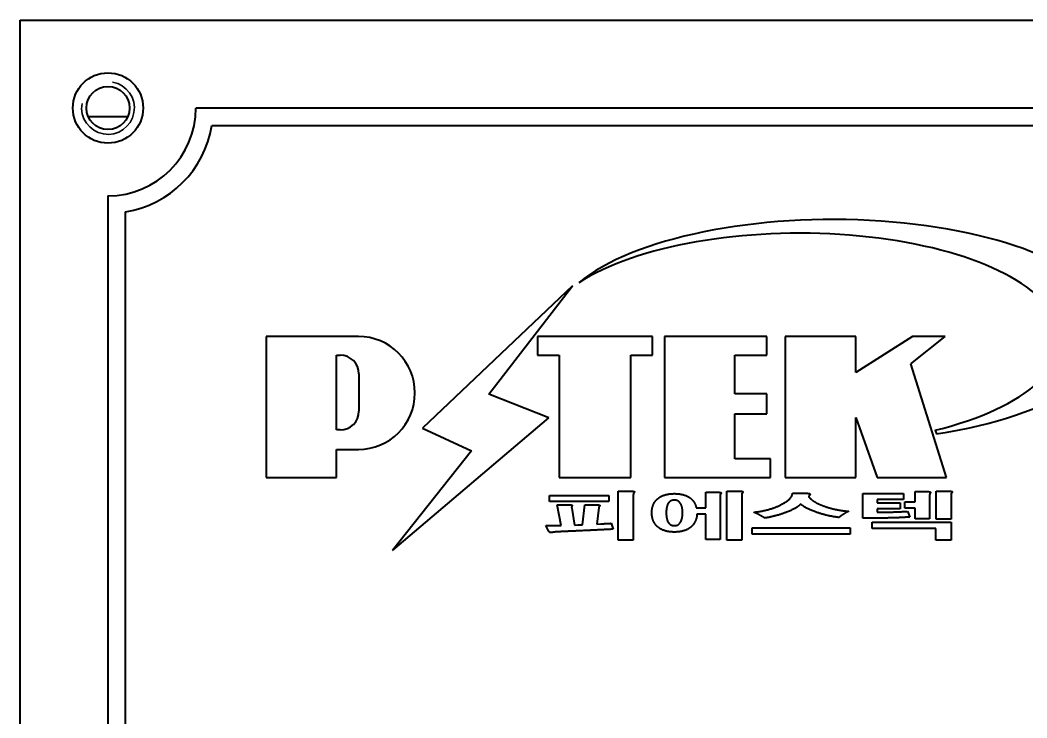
# Model space of a CAD drawing. Header units: millimetres. Extents: x 0 to 5945, y 0 to 4205.
# Drawn here: x 4701.9 to 4759.2, y 1744 to 1783.7 of the extents above; entities that cross this region are included whole.
import ezdxf

# ---------------------------------------------------------------- set-up
doc = ezdxf.new("R2010")
doc.units = ezdxf.units.MM
doc.header["$LTSCALE"] = 5
doc.layers.add('가시적인 것(ISO)', color=3, linetype='Continuous', lineweight=40)
doc.layers.add('가시적인 좁은 것(ISO)', color=3, linetype='Continuous', lineweight=35)

msp = doc.modelspace()

# ---------------------------------------------------------------- linework, layer by layer
at = {"layer": '가시적인 것(ISO)'}
for p, q in [((4701.874, 1783.721), (4861.874, 1783.721)), ((4701.874, 1663.721), (4701.874, 1783.721)), ((4851.874, 1778.721), (4711.874, 1778.721)), ((4707.997, 1778.221), (4705.751, 1778.221)), ((4712.79, 1777.721), (4850.958, 1777.721)), ((4706.874, 1773.721), (4706.874, 1673.721)), ((4707.874, 1674.637), (4707.874, 1772.805)), ((4733.31, 1768.601), (4724.773, 1760.5)), ((4728.541, 1762.443), (4733.31, 1768.601)), ((4715.874, 1765.721), (4715.874, 1757.699)), ((4721.126, 1765.721), (4715.874, 1765.721)), ((4731.313, 1765.721), (4731.313, 1764.658)), ((4737.866, 1765.721), (4731.313, 1765.721)), ((4737.866, 1764.658), (4737.866, 1765.721)), ((4738.543, 1765.721), (4738.543, 1757.699)), ((4744.371, 1765.721), (4738.543, 1765.721)), ((4744.371, 1764.658), (4744.371, 1765.721)), ((4745.401, 1765.721), (4745.401, 1757.699)), ((4749.436, 1765.721), (4745.401, 1765.721)), ((4749.436, 1763.663), (4749.436, 1765.721)), ((4752.66, 1765.721), (4749.436, 1763.663)), ((4752.569, 1764.167), (4754.506, 1765.721)), ((4754.506, 1765.721), (4752.66, 1765.721)), ((4719.885, 1760.405), (4719.885, 1764.658)), ((4719.885, 1764.658), (4720.088, 1764.658)), ((4731.313, 1764.658), (4732.55, 1764.658)), ((4732.55, 1764.658), (4732.55, 1757.699)), ((4736.629, 1764.658), (4737.866, 1764.658)), ((4736.629, 1757.699), (4736.629, 1764.658)), ((4742.553, 1764.658), (4744.371, 1764.658)), ((4742.553, 1762.452), (4742.553, 1764.658)), ((4754.584, 1757.699), (4752.569, 1764.167)), ((4721.151, 1763.595), (4721.151, 1761.468)), ((4731.952, 1761.088), (4728.541, 1762.443)), ((4744.371, 1762.452), (4742.553, 1762.452)), ((4744.371, 1761.323), (4744.371, 1762.452)), ((4742.553, 1761.323), (4744.371, 1761.323)), ((4742.553, 1758.762), (4742.553, 1761.323)), ((4723.067, 1753.546), (4731.952, 1761.088)), ((4749.436, 1761.108), (4750.642, 1757.699)), ((4749.436, 1757.699), (4749.436, 1761.108)), ((4720.088, 1760.405), (4719.885, 1760.405)), ((4724.773, 1760.5), (4727.554, 1759.211)), ((4753.947, 1760.389), (4754.014, 1760.175)), ((4719.885, 1757.699), (4719.885, 1759.294)), ((4719.885, 1759.294), (4721.126, 1759.294)), ((4727.554, 1759.211), (4723.067, 1753.546)), ((4744.583, 1758.762), (4742.553, 1758.762)), ((4744.583, 1757.699), (4744.583, 1758.762)), ((4715.874, 1757.699), (4719.885, 1757.699)), ((4732.55, 1757.699), (4736.629, 1757.699)), ((4738.543, 1757.699), (4744.583, 1757.699)), ((4745.401, 1757.699), (4749.436, 1757.699)), ((4750.642, 1757.699), (4754.584, 1757.699)), ((4731.994, 1756.682), (4735.373, 1756.682)), ((4731.994, 1756.327), (4731.994, 1756.682)), ((4735.373, 1756.682), (4735.373, 1756.327)), ((4735.908, 1754.129), (4735.908, 1756.921)), ((4735.908, 1756.921), (4736.426, 1756.921)), ((4736.769, 1756.726), (4736.769, 1754.129)), ((4740.887, 1755.976), (4740.887, 1756.862)), ((4740.887, 1756.862), (4741.364, 1756.862)), ((4741.713, 1756.688), (4741.713, 1754.175)), ((4742.097, 1756.921), (4742.626, 1756.921)), ((4742.097, 1754.129), (4742.097, 1756.921)), ((4742.94, 1756.717), (4742.94, 1754.129)), ((4745.825, 1756.807), (4746.441, 1756.807)), ((4749.838, 1756.778), (4752.141, 1756.778)), ((4749.838, 1755.385), (4749.838, 1756.778)), ((4752.141, 1756.778), (4752.141, 1756.441)), ((4752.799, 1756.9), (4753.281, 1756.9)), ((4752.799, 1756.31), (4752.799, 1756.9)), ((4753.63, 1756.703), (4753.63, 1755.347)), ((4754.008, 1755.321), (4754.008, 1756.921)), ((4754.008, 1756.921), (4754.538, 1756.921)), ((4754.852, 1756.717), (4754.852, 1755.321)), ((4735.373, 1756.327), (4731.994, 1756.327)), ((4732.668, 1754.975), (4732.43, 1756.144)), ((4732.43, 1756.144), (4732.977, 1756.144)), ((4733.262, 1755.961), (4733.424, 1754.993)), ((4733.884, 1755.013), (4734.006, 1756.144)), ((4734.006, 1756.144), (4734.512, 1756.144)), ((4734.803, 1755.99), (4734.692, 1755.051)), ((4740.352, 1755.976), (4740.887, 1755.976)), ((4750.652, 1756.441), (4750.652, 1756.261)), ((4752.141, 1756.441), (4750.652, 1756.441)), ((4750.652, 1756.261), (4751.955, 1756.261)), ((4751.955, 1756.261), (4751.955, 1755.923)), ((4752.223, 1756.31), (4752.799, 1756.31)), ((4752.223, 1755.946), (4752.223, 1756.31)), ((4740.887, 1755.618), (4740.392, 1755.618)), ((4740.887, 1754.175), (4740.887, 1755.618)), ((4750.577, 1755.385), (4749.838, 1755.385)), ((4750.652, 1755.923), (4750.652, 1755.725)), ((4751.955, 1755.923), (4750.652, 1755.923)), ((4750.652, 1755.725), (4750.978, 1755.725)), ((4752.799, 1755.946), (4752.223, 1755.946)), ((4752.374, 1755.772), (4752.502, 1755.449)), ((4752.799, 1755.347), (4752.799, 1755.946)), ((4731.947, 1754.658), (4731.79, 1754.958)), ((4733.424, 1754.993), (4733.611, 1755.004)), ((4733.611, 1755.004), (4733.884, 1755.013)), ((4734.692, 1755.051), (4734.925, 1755.062)), ((4735.507, 1755.091), (4735.623, 1754.754)), ((4743.533, 1754.466), (4743.533, 1754.83)), ((4743.533, 1754.83), (4749.117, 1754.83)), ((4749.117, 1754.83), (4749.117, 1754.466)), ((4750.367, 1754.798), (4750.367, 1755.161)), ((4750.367, 1755.161), (4754.852, 1755.161)), ((4753.63, 1755.347), (4752.799, 1755.347)), ((4754.852, 1755.321), (4754.008, 1755.321)), ((4754.852, 1755.161), (4754.852, 1754.129)), ((4749.117, 1754.466), (4743.533, 1754.466)), ((4753.991, 1754.798), (4750.367, 1754.798)), ((4753.991, 1754.129), (4753.991, 1754.798)), ((4736.769, 1754.129), (4735.908, 1754.129)), ((4741.713, 1754.175), (4740.887, 1754.175)), ((4742.94, 1754.129), (4742.097, 1754.129)), ((4754.852, 1754.129), (4753.991, 1754.129))]:
    msp.add_line(p, q, dxfattribs=at)
for radius in [2, 1.229]:
    msp.add_circle((4706.874, 1778.721), radius, dxfattribs=at)
for centre, radius, start, end in [((4706.874, 1778.721), 5, 270, 0), ((4706.874, 1778.721), 6, 279.5941, 350.4059), ((4721.126, 1762.508), 3.214, 270, 90), ((4720.088, 1763.595), 1.063, 0, 90), ((4720.088, 1761.468), 1.063, 270, 0)]:
    msp.add_arc(centre, radius, start, end, dxfattribs=at)
for centre, major_axis, ratio, start_param, end_param in [((4748.135, 1766.056), (-16.032, 0), 0.39426, 1.946253, 5.837607), ((4746.229, 1765.553), (14.853, 0), 0.40699, 5.258849, 8.861799)]:
    msp.add_ellipse(centre, major_axis=major_axis, ratio=ratio, start_param=start_param, end_param=end_param, dxfattribs=at)
for points in [[(4736.426, 1756.921), (4736.746, 1756.921), (4736.81, 1756.906)], [(4736.786, 1756.796), (4736.769, 1756.761), (4736.769, 1756.726)], [(4736.815, 1756.845), (4736.792, 1756.813), (4736.786, 1756.796)], [(4736.81, 1756.906), (4736.856, 1756.894), (4736.815, 1756.845)], [(4738.142, 1756.476), (4738.485, 1756.778), (4739.113, 1756.778)], [(4739.113, 1756.778), (4739.636, 1756.778), (4739.962, 1756.56)], [(4739.962, 1756.56), (4740.27, 1756.348), (4740.352, 1755.976)], [(4741.364, 1756.862), (4741.672, 1756.862), (4741.742, 1756.842)], [(4741.724, 1756.737), (4741.713, 1756.711), (4741.713, 1756.688)], [(4741.748, 1756.775), (4741.73, 1756.749), (4741.724, 1756.737)], [(4741.742, 1756.842), (4741.788, 1756.828), (4741.748, 1756.775)], [(4742.626, 1756.921), (4742.923, 1756.921), (4742.987, 1756.903)], [(4742.952, 1756.781), (4742.94, 1756.749), (4742.94, 1756.717)], [(4742.987, 1756.833), (4742.963, 1756.801), (4742.952, 1756.781)], [(4742.987, 1756.903), (4743.027, 1756.889), (4742.987, 1756.833)], [(4745.168, 1756.144), (4745.825, 1756.473), (4745.825, 1756.807)], [(4746.441, 1756.807), (4746.732, 1756.807), (4746.802, 1756.772)], [(4746.802, 1756.772), (4746.872, 1756.737), (4746.75, 1756.647)], [(4746.75, 1756.647), (4746.75, 1756.569), (4746.907, 1756.444)], [(4753.281, 1756.9), (4753.59, 1756.9), (4753.654, 1756.88)], [(4753.642, 1756.764), (4753.63, 1756.732), (4753.63, 1756.703)], [(4753.665, 1756.81), (4753.648, 1756.778), (4753.642, 1756.764)], [(4753.654, 1756.88), (4753.706, 1756.865), (4753.665, 1756.81)], [(4754.538, 1756.921), (4754.834, 1756.921), (4754.898, 1756.903)], [(4754.863, 1756.781), (4754.852, 1756.749), (4754.852, 1756.717)], [(4754.898, 1756.833), (4754.875, 1756.801), (4754.863, 1756.781)], [(4754.898, 1756.903), (4754.939, 1756.889), (4754.898, 1756.833)], [(4732.977, 1756.144), (4733.215, 1756.144), (4733.267, 1756.13)], [(4733.256, 1756.025), (4733.25, 1755.993), (4733.262, 1755.961)], [(4733.279, 1756.074), (4733.262, 1756.042), (4733.256, 1756.025)], [(4733.267, 1756.13), (4733.302, 1756.118), (4733.279, 1756.074)], [(4734.512, 1756.144), (4734.791, 1756.144), (4734.849, 1756.124)], [(4734.815, 1756.031), (4734.803, 1756.01), (4734.803, 1755.99)], [(4734.844, 1756.066), (4734.826, 1756.042), (4734.815, 1756.031)], [(4734.849, 1756.124), (4734.89, 1756.112), (4734.844, 1756.066)], [(4737.822, 1755.693), (4737.822, 1756.185), (4738.142, 1756.476)], [(4738.758, 1756.231), (4738.642, 1756.048), (4738.642, 1755.693)], [(4739.107, 1756.412), (4738.88, 1756.412), (4738.758, 1756.231)], [(4739.444, 1756.231), (4739.328, 1756.412), (4739.107, 1756.412)], [(4739.572, 1755.693), (4739.572, 1756.048), (4739.444, 1756.231)], [(4743.621, 1755.722), (4744.505, 1755.813), (4745.168, 1756.144)], [(4746.29, 1756.194), (4746.122, 1755.964), (4745.488, 1755.72)], [(4747.139, 1755.734), (4746.5, 1755.964), (4746.29, 1756.194)], [(4746.907, 1756.444), (4747.075, 1756.307), (4747.36, 1756.176)], [(4747.36, 1756.176), (4747.686, 1756.031), (4748.076, 1755.929)], [(4738.142, 1754.899), (4737.822, 1755.187), (4737.822, 1755.693)], [(4738.642, 1755.693), (4738.642, 1755.327), (4738.758, 1755.141)], [(4739.444, 1755.141), (4739.572, 1755.33), (4739.572, 1755.693)], [(4740.392, 1755.618), (4740.363, 1755.144), (4740.043, 1754.876)], [(4743.952, 1755.56), (4743.789, 1755.65), (4743.621, 1755.722)], [(4744.243, 1755.388), (4744.115, 1755.472), (4743.952, 1755.56)], [(4745.488, 1755.72), (4744.877, 1755.487), (4744.243, 1755.388)], [(4748.466, 1755.423), (4747.785, 1755.507), (4747.139, 1755.734)], [(4748.076, 1755.929), (4748.529, 1755.816), (4749.024, 1755.775)], [(4748.739, 1755.612), (4748.599, 1755.522), (4748.466, 1755.423)], [(4749.024, 1755.775), (4748.896, 1755.714), (4748.739, 1755.612)], [(4751.531, 1755.4), (4751.094, 1755.385), (4750.577, 1755.385)], [(4750.978, 1755.725), (4751.333, 1755.725), (4751.653, 1755.737)], [(4752.502, 1755.449), (4752.095, 1755.414), (4751.531, 1755.4)], [(4751.653, 1755.737), (4752.008, 1755.749), (4752.374, 1755.772)], [(4731.79, 1754.958), (4731.97, 1754.958), (4732.221, 1754.963)], [(4732.221, 1754.963), (4732.389, 1754.969), (4732.668, 1754.975)], [(4734.925, 1755.062), (4735.14, 1755.071), (4735.239, 1755.077)], [(4735.239, 1755.077), (4735.408, 1755.086), (4735.507, 1755.091)], [(4739.113, 1754.594), (4738.485, 1754.594), (4738.142, 1754.899)], [(4738.758, 1755.141), (4738.88, 1754.958), (4739.107, 1754.958)], [(4739.107, 1754.958), (4739.328, 1754.958), (4739.444, 1755.141)], [(4740.043, 1754.876), (4739.706, 1754.594), (4739.113, 1754.594)], [(4732.029, 1754.568), (4731.994, 1754.58), (4731.947, 1754.658)], [(4732.168, 1754.574), (4732.063, 1754.556), (4732.029, 1754.568)], [(4732.325, 1754.597), (4732.261, 1754.588), (4732.168, 1754.574)], [(4732.569, 1754.612), (4732.442, 1754.609), (4732.325, 1754.597)], [(4733.983, 1754.676), (4733.169, 1754.638), (4732.569, 1754.612)], [(4735.623, 1754.754), (4734.762, 1754.71), (4733.983, 1754.676)]]:
    msp.add_open_spline(points, degree=2, dxfattribs=at)
at = {"layer": '가시적인 좁은 것(ISO)'}
msp.add_arc((4706.874, 1778.721), 1.5, 170, 80, dxfattribs=at)

doc.saveas('drawing.dxf')
